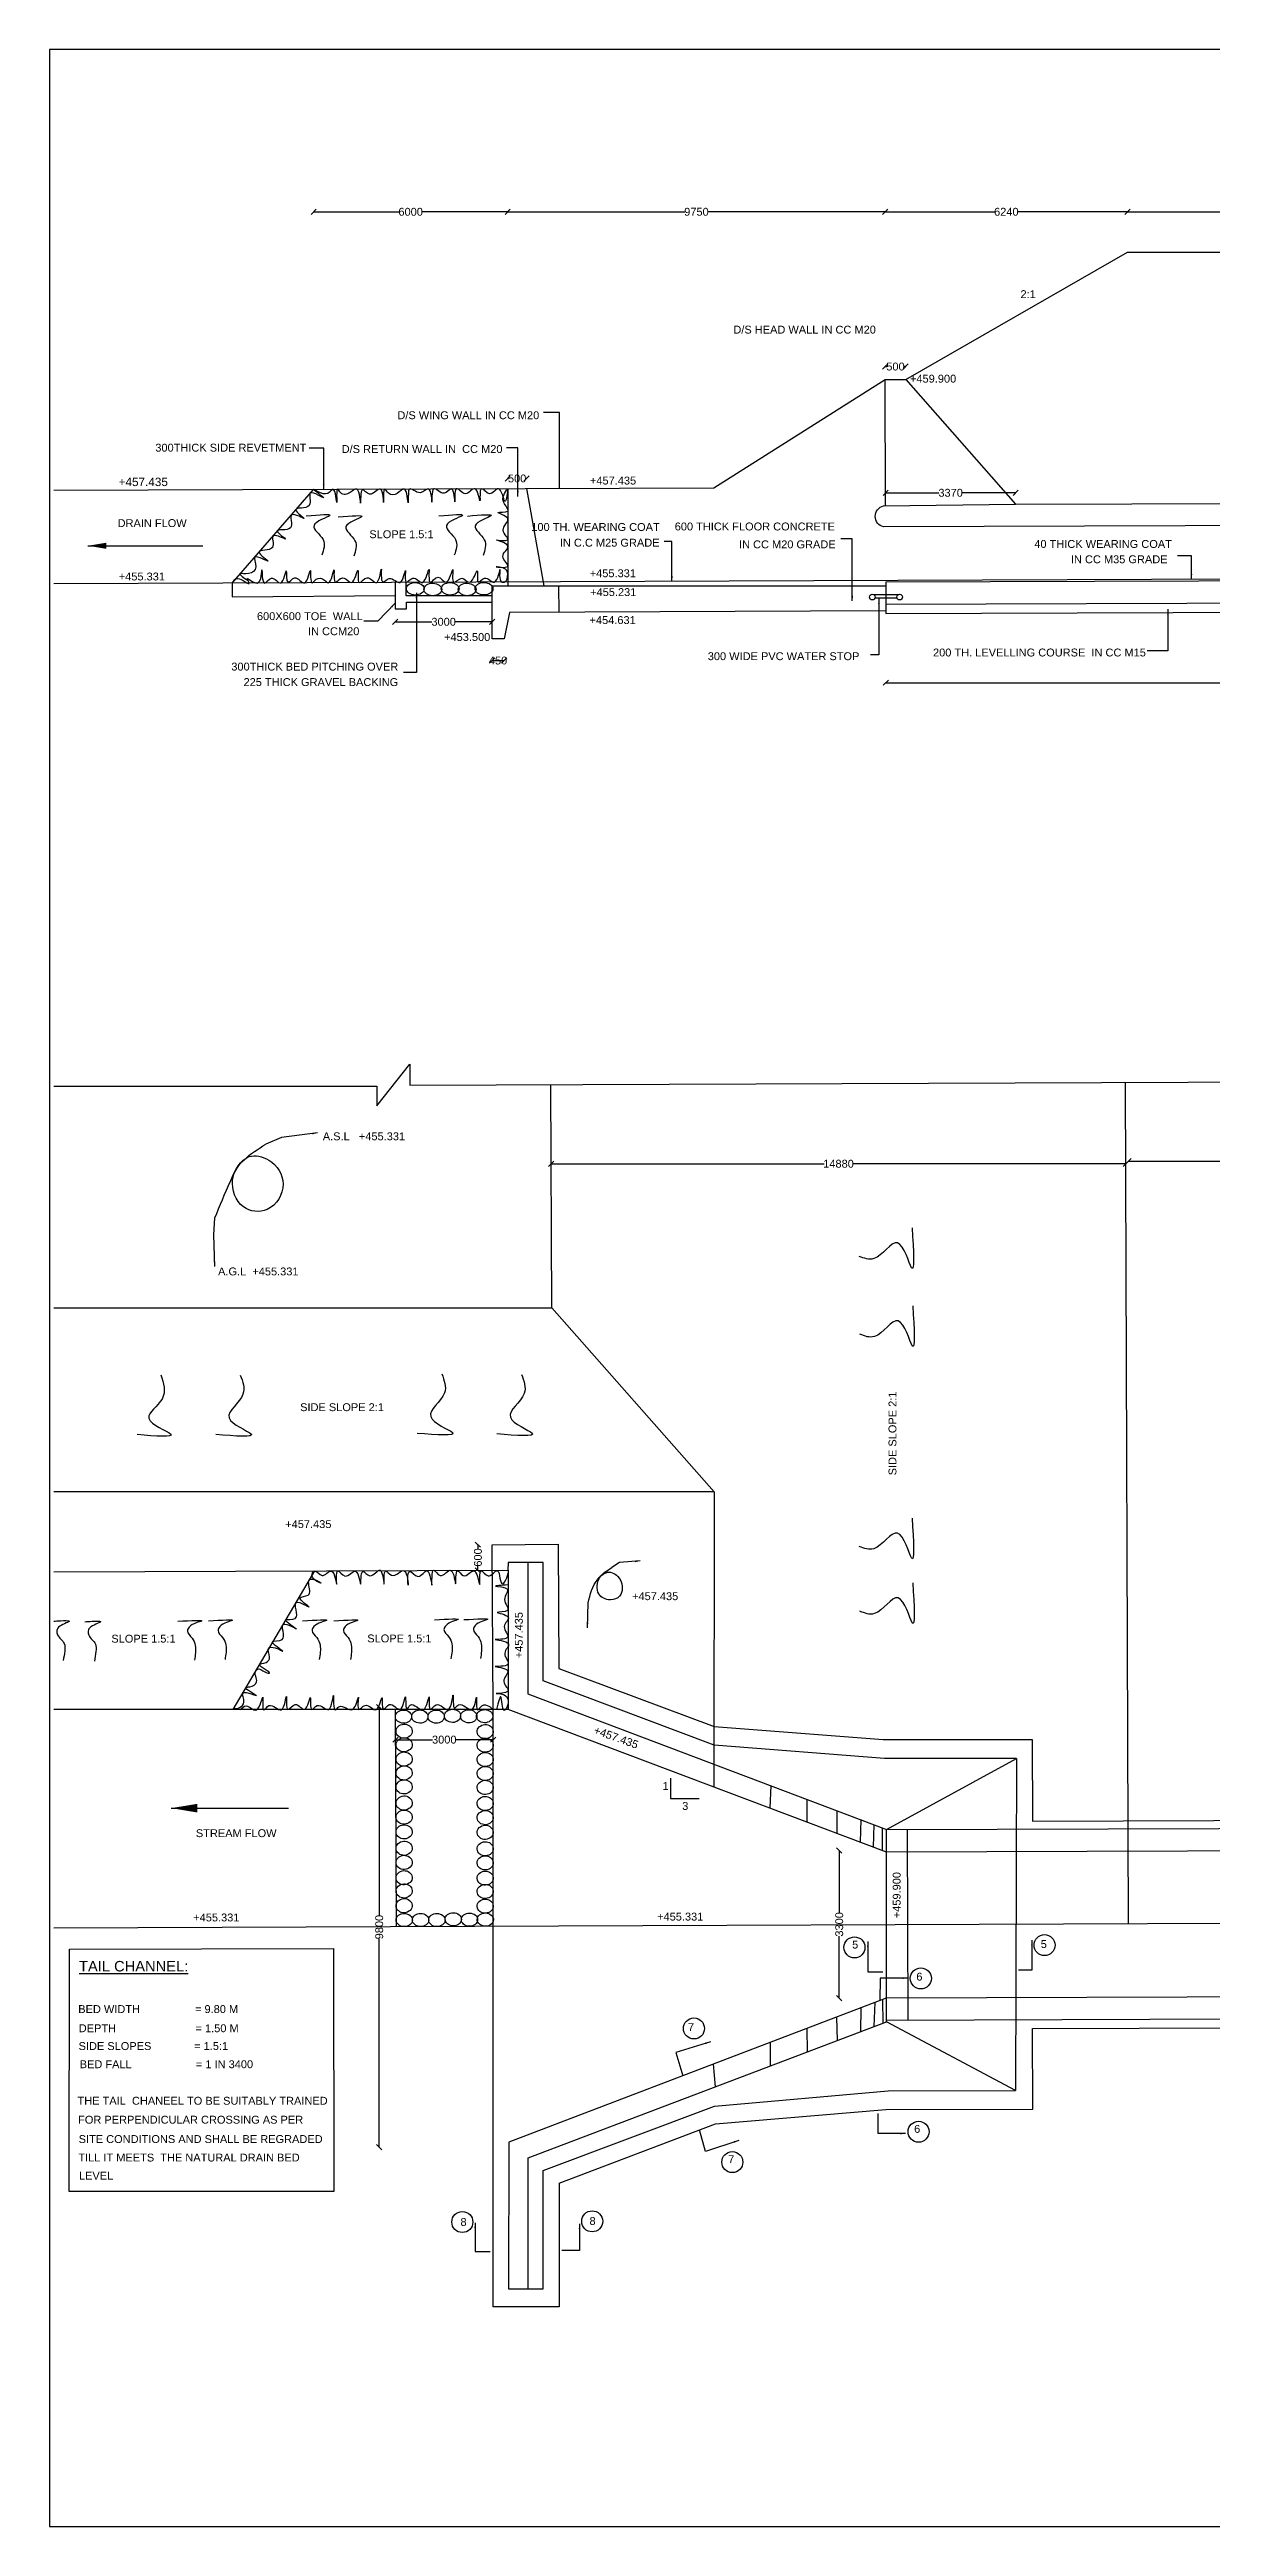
# Model space of a CAD drawing. Header units: millimetres. Extents: x 5124 to 5520663, y 2311 to 89140039.
# Drawn here: x 2744370 to 2766491, y 44533255 to 44580420 of the extents above; entities that cross this region are included whole.
import ezdxf

# ---------------------------------------------------------------- set-up
doc = ezdxf.new("R2010")
doc.units = ezdxf.units.MM
doc.header["$MEASUREMENT"] = 0
for name, color, linetype in [('DIMENSION', 7, 'Continuous'), ('DRAWING', 2, 'Continuous'), ('TEXT', 1, 'Continuous')]:
    doc.layers.add(name, color=color, linetype=linetype)
doc.styles.get("Standard").update_dxf_attribs({"font": 'arial.ttf', "height": 150})
doc.dimstyles.get("Standard").update_dxf_attribs({"dimtxt": 80, "dimasz": 100, "dimexe": 0.18, "dimexo": 0.0625, "dimgap": 0.09, "dimtad": 0, "dimdec": 0, "dimzin": 0, "dimdsep": 46, "dimtxsty": 'Standard', "dimblk": 'OBLIQUE', "dimcen": 0.09, "dimse1": 1, "dimse2": 1, "dimadec": 0, "dimazin": 0, "dimtfac": 1, "dimtdec": 0, "dimtofl": 0, "dimtmove": 0, "dimatfit": 3, "dimfxl": 0, "dimtolj": 1, "dimtzin": 0, "dimarcsym": 0})

# ---------------------------------------------------------------- blocks, each defined once
blk = doc.blocks.new('_Oblique')
at = {"color": 0, "linetype": 'ByBlock', "lineweight": -2}
blk.add_line((-0.5, -0.5), (0.5, 0.5), dxfattribs=at)
blk = doc.blocks.new('*D4')
at = {"layer": 'Defpoints', "color": 0, "transparency": 16777216}
for p in [(2753092, 44577330), (2749398, 44572045), (2753092, 44572058)]:
    blk.add_point(p, dxfattribs=at)
at = {"layer": 'DIMENSION', "color": 0, "lineweight": -2, "transparency": 16777216}
for p, q in [((2749398, 44577330), (2751021, 44577330)), ((2753092, 44577330), (2751469, 44577330))]:
    blk.add_line(p, q, dxfattribs=at)
at = {"layer": 'DIMENSION', "color": 0, "lineweight": -2, "transparency": 16777216, "xscale": 100, "yscale": 100, "zscale": 100, "rotation": 180}
blk.add_blockref('_Oblique', (2749398, 44577330), dxfattribs=at)
at = {"layer": 'DIMENSION', "color": 0, "lineweight": -2, "transparency": 16777216, "xscale": 100, "yscale": 100, "zscale": 100}
blk.add_blockref('_Oblique', (2753092, 44577330), dxfattribs=at)
at = {"layer": 'DIMENSION', "color": 0, "transparency": 16777216, "insert": (2751245, 44577330), "char_height": 150, "attachment_point": 5}
blk.add_mtext('\\A1;6000', dxfattribs=at)
blk = doc.blocks.new('*D5')
at = {"layer": 'Defpoints', "color": 0, "transparency": 16777216}
for p in [(2760279, 44577330), (2760279, 44574140), (2753092, 44572058)]:
    blk.add_point(p, dxfattribs=at)
at = {"layer": 'DIMENSION', "color": 0, "lineweight": -2, "transparency": 16777216}
for p, q in [((2753092, 44577330), (2756462, 44577330)), ((2760279, 44577330), (2756910, 44577330))]:
    blk.add_line(p, q, dxfattribs=at)
at = {"layer": 'DIMENSION', "color": 0, "lineweight": -2, "transparency": 16777216, "xscale": 100, "yscale": 100, "zscale": 100, "rotation": 180}
blk.add_blockref('_Oblique', (2753092, 44577330), dxfattribs=at)
at = {"layer": 'DIMENSION', "color": 0, "lineweight": -2, "transparency": 16777216, "xscale": 100, "yscale": 100, "zscale": 100}
blk.add_blockref('_Oblique', (2760279, 44577330), dxfattribs=at)
at = {"layer": 'DIMENSION', "color": 0, "transparency": 16777216, "insert": (2756686, 44577330), "char_height": 150, "attachment_point": 5}
blk.add_mtext('\\A1;9750', dxfattribs=at)
blk = doc.blocks.new('*D6')
at = {"layer": 'Defpoints', "color": 0, "transparency": 16777216}
for p in [(2764892, 44577330), (2764892, 44576561), (2760279, 44574140)]:
    blk.add_point(p, dxfattribs=at)
at = {"layer": 'DIMENSION', "color": 0, "lineweight": -2, "transparency": 16777216}
for p, q in [((2760279, 44577330), (2762362, 44577330)), ((2764892, 44577330), (2762810, 44577330))]:
    blk.add_line(p, q, dxfattribs=at)
at = {"layer": 'DIMENSION', "color": 0, "lineweight": -2, "transparency": 16777216, "xscale": 100, "yscale": 100, "zscale": 100, "rotation": 180}
blk.add_blockref('_Oblique', (2760279, 44577330), dxfattribs=at)
at = {"layer": 'DIMENSION', "color": 0, "lineweight": -2, "transparency": 16777216, "xscale": 100, "yscale": 100, "zscale": 100}
blk.add_blockref('_Oblique', (2764892, 44577330), dxfattribs=at)
at = {"layer": 'DIMENSION', "color": 0, "transparency": 16777216, "insert": (2762586, 44577330), "char_height": 150, "attachment_point": 5}
blk.add_mtext('\\A1;6240', dxfattribs=at)
blk = doc.blocks.new('*D7')
at = {"layer": 'Defpoints', "color": 0, "transparency": 16777216}
for p in [(2770818, 44577330), (2764892, 44576561), (2770818, 44576561)]:
    blk.add_point(p, dxfattribs=at)
at = {"layer": 'DIMENSION', "color": 0, "lineweight": -2, "transparency": 16777216}
for p, q in [((2764892, 44577330), (2767631, 44577330)), ((2770818, 44577330), (2768079, 44577330))]:
    blk.add_line(p, q, dxfattribs=at)
at = {"layer": 'DIMENSION', "color": 0, "lineweight": -2, "transparency": 16777216, "xscale": 100, "yscale": 100, "zscale": 100, "rotation": 180}
blk.add_blockref('_Oblique', (2764892, 44577330), dxfattribs=at)
at = {"layer": 'DIMENSION', "color": 0, "lineweight": -2, "transparency": 16777216, "xscale": 100, "yscale": 100, "zscale": 100}
blk.add_blockref('_Oblique', (2770818, 44577330), dxfattribs=at)
at = {"layer": 'DIMENSION', "color": 0, "transparency": 16777216, "insert": (2767855, 44577330), "char_height": 150, "attachment_point": 5}
blk.add_mtext('\\A1;8650', dxfattribs=at)
blk = doc.blocks.new('*D15')
at = {"layer": 'Defpoints', "color": 0, "transparency": 16777216}
for p in [(2753452, 44572252), (2753092, 44572058), (2753452, 44572059)]:
    blk.add_point(p, dxfattribs=at)
at = {"layer": 'DIMENSION', "color": 0, "lineweight": -2, "transparency": 16777216}
for p, q in [((2753092, 44572252), (2753107, 44572252)), ((2753452, 44572252), (2753438, 44572252))]:
    blk.add_line(p, q, dxfattribs=at)
at = {"layer": 'DIMENSION', "color": 0, "lineweight": -2, "transparency": 16777216, "xscale": 100, "yscale": 100, "zscale": 100, "rotation": 180}
blk.add_blockref('_Oblique', (2753092, 44572252), dxfattribs=at)
at = {"layer": 'DIMENSION', "color": 0, "lineweight": -2, "transparency": 16777216, "xscale": 100, "yscale": 100, "zscale": 100}
blk.add_blockref('_Oblique', (2753452, 44572252), dxfattribs=at)
at = {"layer": 'DIMENSION', "color": 0, "transparency": 16777216, "insert": (2753272, 44572252), "char_height": 150, "attachment_point": 5}
blk.add_mtext('\\A1;500', dxfattribs=at)
blk = doc.blocks.new('*D16')
at = {"layer": 'Defpoints', "color": 0, "transparency": 16777216}
for p in [(2760279, 44574140), (2760670, 44574383), (2760670, 44574140)]:
    blk.add_point(p, dxfattribs=at)
at = {"layer": 'DIMENSION', "color": 0, "lineweight": -2, "transparency": 16777216}
for p, q in [((2760279, 44574383), (2760309, 44574383)), ((2760670, 44574383), (2760640, 44574383))]:
    blk.add_line(p, q, dxfattribs=at)
at = {"layer": 'DIMENSION', "color": 0, "lineweight": -2, "transparency": 16777216, "xscale": 100, "yscale": 100, "zscale": 100, "rotation": 180}
blk.add_blockref('_Oblique', (2760279, 44574383), dxfattribs=at)
at = {"layer": 'DIMENSION', "color": 0, "lineweight": -2, "transparency": 16777216, "xscale": 100, "yscale": 100, "zscale": 100}
blk.add_blockref('_Oblique', (2760670, 44574383), dxfattribs=at)
at = {"layer": 'DIMENSION', "color": 0, "transparency": 16777216, "insert": (2760475, 44574383), "char_height": 150, "attachment_point": 5}
blk.add_mtext('\\A1;500', dxfattribs=at)
blk = doc.blocks.new('*D17')
at = {"layer": 'Defpoints', "color": 0, "transparency": 16777216}
for p in [(2752795, 44569897), (2750951, 44569770), (2752795, 44569523)]:
    blk.add_point(p, dxfattribs=at)
at = {"layer": 'DIMENSION', "color": 0, "lineweight": -2, "transparency": 16777216}
for p, q in [((2750951, 44569523), (2751649, 44569523)), ((2752795, 44569523), (2752097, 44569523))]:
    blk.add_line(p, q, dxfattribs=at)
at = {"layer": 'DIMENSION', "color": 0, "lineweight": -2, "transparency": 16777216, "xscale": 100, "yscale": 100, "zscale": 100, "rotation": 180}
blk.add_blockref('_Oblique', (2750951, 44569523), dxfattribs=at)
at = {"layer": 'DIMENSION', "color": 0, "lineweight": -2, "transparency": 16777216, "xscale": 100, "yscale": 100, "zscale": 100}
blk.add_blockref('_Oblique', (2752795, 44569523), dxfattribs=at)
at = {"layer": 'DIMENSION', "color": 0, "transparency": 16777216, "insert": (2751873, 44569523), "char_height": 150, "attachment_point": 5}
blk.add_mtext('\\A1;3000', dxfattribs=at)
blk = doc.blocks.new('*D18')
at = {"layer": 'Defpoints', "color": 0, "transparency": 16777216}
for p in [(2752795, 44569196), (2753023, 44569196), (2753023, 44568785)]:
    blk.add_point(p, dxfattribs=at)
at = {"layer": 'DIMENSION', "color": 0, "lineweight": -2, "transparency": 16777216}
blk.add_line((2752795, 44568785), (2753023, 44568785), dxfattribs=at)
at = {"layer": 'DIMENSION', "color": 0, "lineweight": -2, "transparency": 16777216, "xscale": 100, "yscale": 100, "zscale": 100, "rotation": 180}
blk.add_blockref('_Oblique', (2752795, 44568785), dxfattribs=at)
at = {"layer": 'DIMENSION', "color": 0, "lineweight": -2, "transparency": 16777216, "xscale": 100, "yscale": 100, "zscale": 100}
blk.add_blockref('_Oblique', (2753023, 44568785), dxfattribs=at)
at = {"layer": 'DIMENSION', "color": 0, "transparency": 16777216, "insert": (2752909, 44568785), "char_height": 150, "attachment_point": 5}
blk.add_mtext('\\A1;450', dxfattribs=at)
blk = doc.blocks.new('*D19')
at = {"layer": 'Defpoints', "color": 0, "transparency": 16777216}
for p in [(2762763, 44571979), (2762763, 44571764), (2760288, 44571731)]:
    blk.add_point(p, dxfattribs=at)
at = {"layer": 'DIMENSION', "color": 0, "lineweight": -2, "transparency": 16777216}
for p, q in [((2760288, 44571979), (2761301, 44571979)), ((2762763, 44571979), (2761749, 44571979))]:
    blk.add_line(p, q, dxfattribs=at)
at = {"layer": 'DIMENSION', "color": 0, "lineweight": -2, "transparency": 16777216, "xscale": 100, "yscale": 100, "zscale": 100, "rotation": 180}
blk.add_blockref('_Oblique', (2760288, 44571979), dxfattribs=at)
at = {"layer": 'DIMENSION', "color": 0, "lineweight": -2, "transparency": 16777216, "xscale": 100, "yscale": 100, "zscale": 100}
blk.add_blockref('_Oblique', (2762763, 44571979), dxfattribs=at)
at = {"layer": 'DIMENSION', "color": 0, "transparency": 16777216, "insert": (2761525, 44571979), "char_height": 150, "attachment_point": 5}
blk.add_mtext('\\A1;3370', dxfattribs=at)
blk = doc.blocks.new('*D27')
at = {"layer": 'Defpoints', "color": 0, "transparency": 16777216}
for p in [(2760291, 44569684), (2800391, 44569821), (2760291, 44568364)]:
    blk.add_point(p, dxfattribs=at)
at = {"layer": 'DIMENSION', "color": 0, "lineweight": -2, "transparency": 16777216}
for p, q in [((2760291, 44568364), (2782210, 44568364)), ((2800391, 44568364), (2782775, 44568364))]:
    blk.add_line(p, q, dxfattribs=at)
at = {"layer": 'DIMENSION', "color": 0, "lineweight": -2, "transparency": 16777216, "xscale": 100, "yscale": 100, "zscale": 100, "rotation": 180}
blk.add_blockref('_Oblique', (2760291, 44568364), dxfattribs=at)
at = {"layer": 'DIMENSION', "color": 0, "lineweight": -2, "transparency": 16777216, "xscale": 100, "yscale": 100, "zscale": 100}
blk.add_blockref('_Oblique', (2800391, 44568364), dxfattribs=at)
at = {"layer": 'DIMENSION', "color": 0, "transparency": 16777216, "insert": (2782493, 44568364), "char_height": 150, "attachment_point": 5}
blk.add_mtext('\\A1;54930', dxfattribs=at)
blk = doc.blocks.new('*D28')
at = {"layer": 'Defpoints', "color": 0, "transparency": 16777216}
for p in [(2753922, 44559187), (2764861, 44559227), (2764861, 44559203)]:
    blk.add_point(p, dxfattribs=at)
at = {"layer": 'DIMENSION', "color": 0, "lineweight": -2, "transparency": 16777216}
for p, q in [((2753922, 44559203), (2759116, 44559203)), ((2764861, 44559203), (2759666, 44559203))]:
    blk.add_line(p, q, dxfattribs=at)
at = {"layer": 'DIMENSION', "color": 0, "lineweight": -2, "transparency": 16777216, "xscale": 100, "yscale": 100, "zscale": 100, "rotation": 180}
blk.add_blockref('_Oblique', (2753922, 44559203), dxfattribs=at)
at = {"layer": 'DIMENSION', "color": 0, "lineweight": -2, "transparency": 16777216, "xscale": 100, "yscale": 100, "zscale": 100}
blk.add_blockref('_Oblique', (2764861, 44559203), dxfattribs=at)
at = {"layer": 'DIMENSION', "color": 0, "transparency": 16777216, "insert": (2759391, 44559203), "char_height": 150, "attachment_point": 5}
blk.add_mtext('\\A1;14880', dxfattribs=at)
blk = doc.blocks.new('*D29')
at = {"layer": 'Defpoints', "color": 0, "transparency": 16777216}
for p in [(2764911, 44559253), (2770817, 44559276), (2770817, 44559253)]:
    blk.add_point(p, dxfattribs=at)
at = {"layer": 'DIMENSION', "color": 0, "lineweight": -2, "transparency": 16777216}
for p, q in [((2764911, 44559253), (2767640, 44559253)), ((2770817, 44559253), (2768088, 44559253))]:
    blk.add_line(p, q, dxfattribs=at)
at = {"layer": 'DIMENSION', "color": 0, "lineweight": -2, "transparency": 16777216, "xscale": 100, "yscale": 100, "zscale": 100, "rotation": 180}
blk.add_blockref('_Oblique', (2764911, 44559253), dxfattribs=at)
at = {"layer": 'DIMENSION', "color": 0, "lineweight": -2, "transparency": 16777216, "xscale": 100, "yscale": 100, "zscale": 100}
blk.add_blockref('_Oblique', (2770817, 44559253), dxfattribs=at)
at = {"layer": 'DIMENSION', "color": 0, "transparency": 16777216, "insert": (2767864, 44559253), "char_height": 150, "attachment_point": 5}
blk.add_mtext('\\A1;8000', dxfattribs=at)
blk = doc.blocks.new('*D35')
at = {"layer": 'Defpoints', "color": 0, "transparency": 16777216}
for p in [(2752797, 44551950), (2752526, 44551462), (2752798, 44551462)]:
    blk.add_point(p, dxfattribs=at)
at = {"layer": 'DIMENSION', "color": 0, "lineweight": -2, "transparency": 16777216}
for p, q in [((2752526, 44551950), (2752526, 44551872)), ((2752526, 44551462), (2752526, 44551540))]:
    blk.add_line(p, q, dxfattribs=at)
at = {"layer": 'DIMENSION', "color": 0, "lineweight": -2, "transparency": 16777216, "xscale": 100, "yscale": 100, "zscale": 100}
for p, rotation in [((2752526, 44551950), 90), ((2752526, 44551462), 270)]:
    blk.add_blockref('_Oblique', p, dxfattribs=dict(at, rotation=rotation))
at = {"layer": 'DIMENSION', "color": 0, "transparency": 16777216, "insert": (2752526, 44551706), "char_height": 150, "attachment_point": 5, "rotation": 90}
blk.add_mtext('\\A1;600', dxfattribs=at)
blk = doc.blocks.new('*D36')
at = {"layer": 'Defpoints', "color": 0, "transparency": 16777216}
for p in [(2750954, 44548237), (2752815, 44548237), (2752815, 44548237)]:
    blk.add_point(p, dxfattribs=at)
at = {"layer": 'DIMENSION', "color": 0, "lineweight": -2, "transparency": 16777216}
for p, q in [((2750954, 44548237), (2751661, 44548237)), ((2752815, 44548237), (2752108, 44548237))]:
    blk.add_line(p, q, dxfattribs=at)
at = {"layer": 'DIMENSION', "color": 0, "lineweight": -2, "transparency": 16777216, "xscale": 100, "yscale": 100, "zscale": 100, "rotation": 180}
blk.add_blockref('_Oblique', (2750954, 44548237), dxfattribs=at)
at = {"layer": 'DIMENSION', "color": 0, "lineweight": -2, "transparency": 16777216, "xscale": 100, "yscale": 100, "zscale": 100}
blk.add_blockref('_Oblique', (2752815, 44548237), dxfattribs=at)
at = {"layer": 'DIMENSION', "color": 0, "transparency": 16777216, "insert": (2751885, 44548237), "char_height": 150, "attachment_point": 5}
blk.add_mtext('\\A1;3000', dxfattribs=at)
blk = doc.blocks.new('*D37')
at = {"layer": 'Defpoints', "color": 0, "transparency": 16777216}
for p in [(2760220, 44546127), (2759405, 44543314), (2760298, 44543314)]:
    blk.add_point(p, dxfattribs=at)
at = {"layer": 'DIMENSION', "color": 0, "lineweight": -2, "transparency": 16777216}
for p, q in [((2759405, 44546127), (2759405, 44544944)), ((2759405, 44543314), (2759405, 44544497))]:
    blk.add_line(p, q, dxfattribs=at)
at = {"layer": 'DIMENSION', "color": 0, "lineweight": -2, "transparency": 16777216, "xscale": 100, "yscale": 100, "zscale": 100}
for p, rotation in [((2759405, 44546127), 90), ((2759405, 44543314), 270)]:
    blk.add_blockref('_Oblique', p, dxfattribs=dict(at, rotation=rotation))
at = {"layer": 'DIMENSION', "color": 0, "transparency": 16777216, "insert": (2759405, 44544720), "char_height": 150, "attachment_point": 5, "rotation": 90}
blk.add_mtext('\\A1;3300', dxfattribs=at)
blk = doc.blocks.new('*D53')
at = {"layer": 'Defpoints', "color": 0, "transparency": 16777216}
for p in [(2750631, 44548860), (2750647, 44540476), (2750708, 44540476)]:
    blk.add_point(p, dxfattribs=at)
at = {"layer": 'DIMENSION', "color": 0, "lineweight": -2, "transparency": 16777216}
for p, q in [((2750647, 44548860), (2750647, 44544892)), ((2750647, 44540476), (2750647, 44544445))]:
    blk.add_line(p, q, dxfattribs=at)
at = {"layer": 'DIMENSION', "color": 0, "lineweight": -2, "transparency": 16777216, "xscale": 100, "yscale": 100, "zscale": 100}
for p, rotation in [((2750647, 44548860), 90), ((2750647, 44540476), 270)]:
    blk.add_blockref('_Oblique', p, dxfattribs=dict(at, rotation=rotation))
at = {"layer": 'DIMENSION', "color": 0, "transparency": 16777216, "insert": (2750647, 44544668), "char_height": 150, "attachment_point": 5, "rotation": 90}
blk.add_mtext('\\A1;9800', dxfattribs=at)

msp = doc.modelspace()

# ---------------------------------------------------------------- linework, layer by layer
at = {"layer": 'DIMENSION', "color": 0}
msp.add_lwpolyline([(2828029.8, 44580420.2), (2744369.9, 44580420.2), (2744369.9, 44533255.4), (2828029.8, 44533255.4)], close=True, dxfattribs=at)
for points in [[(2760519.8, 44570035.3), (2760068.2, 44570035.3)], [(2760509.2, 44569972.1), (2760082.6, 44569972.1)], [(2750619.8, 44569537), (2750356.6, 44569537)], [(2756190.1, 44547506.4), (2756190.1, 44547119), (2756738.8, 44547119)]]:
    msp.add_lwpolyline(points, dxfattribs=at)
for centre, radius in [((2760034.5, 44569994.2), 53.8), ((2760554.4, 44569994.2), 53.8), ((2759694.4, 44544282), 200.2), ((2763313.3, 44544324.9), 200.2), ((2760957.8, 44543691), 200.2), ((2756638.8, 44542738), 200.2), ((2760914.7, 44540771.7), 200.2), ((2757369.3, 44540193.3), 200.2), ((2752229, 44539052.2), 200.2), ((2754701.4, 44539065.7), 200.2)]:
    msp.add_circle(centre, radius, dxfattribs=at)
for centre, major_axis, ratio in [((2751332.5, 44570151.6), (-169.3, 2.7), 0.7020698), ((2751667.2, 44570139.5), (-169.3, 2.7), 0.7020698), ((2751997.3, 44570151.6), (-169.3, 2.7), 0.7020698), ((2752320.4, 44570139.7), (-169.3, 2.7), 0.7020698), ((2752641.4, 44570153.3), (-169.3, 2.7), 0.7020698), ((2751108.6, 44548676.4), (-155.2, 3.1), 0.8096365), ((2751419.5, 44548677.3), (-155.2, 3.1), 0.8096365), ((2751730.4, 44548676.4), (-155.2, 3.1), 0.8096365), ((2752041.7, 44548690.8), (-155.2, 3.1), 0.8096365), ((2752351.6, 44548682.7), (-155.2, 3.1), 0.8096365), ((2752652.8, 44548684.5), (-155.2, 3.1), 0.8096365), ((2751120, 44548399.1), (-153.6, -8.7), 0.8761389), ((2751120, 44548141.5), (-153.6, -8.7), 0.8761389), ((2752663.7, 44548390.2), (-153.6, -8.7), 0.8761389), ((2752663.7, 44548132.6), (-153.6, -8.7), 0.8761389), ((2751120, 44547868.7), (-153.6, -8.7), 0.8761389), ((2751120, 44547603), (-153.6, -8.7), 0.8761389), ((2752663.7, 44547859.8), (-153.6, -8.7), 0.8761389), ((2752663.7, 44547594.1), (-153.6, -8.7), 0.8761389), ((2751120, 44547337.3), (-153.6, -8.7), 0.8761389), ((2752663.7, 44547328.4), (-153.6, -8.7), 0.8761389), ((2751120, 44547031.1), (-153.6, -8.7), 0.8761389), ((2751120, 44546761.9), (-153.6, -8.7), 0.8761389), ((2752663.7, 44547022.2), (-153.6, -8.7), 0.8761389), ((2752663.7, 44546753), (-153.6, -8.7), 0.8761389), ((2751120, 44546481.7), (-153.6, -8.7), 0.8761389), ((2751120, 44546168.6), (-153.6, -8.7), 0.8761389), ((2752663.7, 44546472.8), (-153.6, -8.7), 0.8761389), ((2752663.7, 44546159.7), (-153.6, -8.7), 0.8761389), ((2751120, 44545900.3), (-153.6, -8.7), 0.8761389), ((2752663.7, 44545891.4), (-153.6, -8.7), 0.8761389), ((2751120, 44545609.2), (-153.6, -8.7), 0.8761389), ((2751120, 44545356.5), (-153.6, -8.7), 0.8761389), ((2752663.7, 44545600.3), (-153.6, -8.7), 0.8761389), ((2752663.7, 44545347.6), (-153.6, -8.7), 0.8761389), ((2751120, 44545076.3), (-153.6, -8.7), 0.8761389), ((2751122.4, 44544803), (-155.2, 3.1), 0.8096365), ((2751433.3, 44544803.9), (-155.2, 3.1), 0.8096365), ((2751744.2, 44544803), (-155.2, 3.1), 0.8096365), ((2752055.5, 44544817.3), (-155.2, 3.1), 0.8096365), ((2752365.4, 44544809.3), (-155.2, 3.1), 0.8096365), ((2752663.7, 44545067.4), (-153.6, -8.7), 0.8761389), ((2752666.6, 44544811.1), (-155.2, 3.1), 0.8096365)]:
    msp.add_ellipse(centre, major_axis=major_axis, ratio=ratio, dxfattribs=at)
for points in [[(2747849.9, 44570259.7), (2747949.6, 44570350.6), (2748170.2, 44570260.9), (2748135.3, 44570343.9), (2748319.8, 44570261.5), (2748413.8, 44570513.6), (2748462.8, 44570262.1), (2748593.7, 44570355.4), (2748771.4, 44570263.3), (2748877.4, 44570494.1), (2748910.5, 44570272.3), (2749030.5, 44570360.8), (2749223.7, 44570265.1), (2749335.1, 44570498.1), (2749369.3, 44570265.7), (2749446.1, 44570332.6), (2749604.4, 44570317.2), (2749677.5, 44570267), (2749784.8, 44570512.2), (2749816.3, 44570275.7), (2749886.3, 44570330.6), (2749978.8, 44570355.3), (2750118.4, 44570268.7), (2750242.4, 44570509.5), (2750266.2, 44570269.3), (2750415.8, 44570363.4), (2750593.5, 44570270.6), (2750686.8, 44570527.6), (2750717, 44570283), (2750837.3, 44570349.3), (2751044.5, 44570272.4), (2751147.2, 44570499.4), (2751161.1, 44570272.9), (2751284.4, 44570355.3), (2751468.8, 44570274.1), (2751594.2, 44570522.2), (2751618.4, 44570274.7), (2751762.6, 44570372.8), (2751916.2, 44570275.9), (2752046.7, 44570516.2), (2752066.8, 44570276.5), (2752216.4, 44570352), (2752371.3, 44570277.7), (2752514.2, 44570496.1), (2752535.7, 44570278.4), (2752648.8, 44570356.1), (2752838.6, 44570279.6), (2752947.3, 44570517.6), (2752983.5, 44570280.2), (2753026.4, 44570280.3), (2753092.2, 44570435.8), (2753049.2, 44570523.6), (2752872.2, 44570568.5), (2753092.2, 44570579.5), (2752999.8, 44570766), (2753092.2, 44570971.8), (2752881.8, 44571082.2), (2753092.2, 44571082.2), (2753007.3, 44571265.3), (2753092.2, 44571489.3), (2752908.6, 44571605.1), (2753092.2, 44571629.3), (2753017, 44571797.6), (2753092.2, 44572058)], [(2753092.2, 44572058), (2753036.9, 44571819.6), (2752916.9, 44572057.4), (2752744.4, 44571962.1), (2752590.3, 44572056.2), (2752564.8, 44571827), (2752470.3, 44572055.8), (2752286.9, 44571962.1), (2752114.5, 44572054.6), (2752088.1, 44571808.2), (2752022.9, 44572054.2), (2751882, 44571969.7), (2751684.5, 44572053.1), (2751650.1, 44571803.4), (2751587.7, 44572052.7), (2751427, 44571981.9), (2751220.1, 44572051.4), (2751200.9, 44571959.2), (2751197.1, 44571791.1), (2751121.5, 44572051.1), (2750990.1, 44571966.7), (2750825.7, 44571970.5), (2750753.8, 44572049.8), (2750730, 44571793.7), (2750671.2, 44572049.5), (2750460.4, 44571952.7), (2750330, 44572036.8), (2750293.1, 44571784.6), (2750217.5, 44572048), (2750094.1, 44571987.6), (2749915.5, 44571976.2), (2749857.9, 44572046.7), (2749839.9, 44571794), (2749767.1, 44572046.4), (2749666, 44571967.7), (2749397.9, 44572045.1), (2749586.2, 44571886.4), (2749340.2, 44571978.5), (2749314, 44571739), (2749058.4, 44571653.5), (2749217.5, 44571490.3), (2748982.2, 44571565.6), (2748954.3, 44571309.8), (2748708.9, 44571250.4), (2748864, 44571097.1), (2748633.9, 44571163.9), (2748612.7, 44570940), (2748360.6, 44570848.7), (2748533.1, 44570676.5), (2748279.9, 44570755.6), (2748294.2, 44570570.4), (2748159.9, 44570442.2), (2748002.5, 44570435.6), (2748149.7, 44570308.9)], [(2749257.6, 44571540.3), (2749701.9, 44571544), (2749405.1, 44571356.1), (2749576.4, 44571088.8), (2749552.8, 44570791.8)], [(2749866.4, 44571519.1), (2750310.6, 44571522.7), (2750013.8, 44571334.9), (2750185.1, 44571067.6), (2750161.6, 44570770.6)], [(2751781, 44571540.6), (2752225.2, 44571544.3), (2751928.4, 44571356.4), (2752099.7, 44571089.1), (2752076.2, 44570792.2)], [(2752328.3, 44571536.8), (2752772.6, 44571540.5), (2752475.8, 44571352.7), (2752647.1, 44571085.4), (2752623.5, 44570788.4)], [(2747517.5, 44558173.6), (2747818.9, 44558886.8), (2748172.1, 44559339.9), (2748543.9, 44559273.1), (2748815.3, 44558819.9), (2748514.1, 44558333.3), (2748060.5, 44558381.6), (2747856, 44558894.2), (2748489.2, 44559578.2)], [(2760790.5, 44557982.3), (2760781.7, 44557223.5), (2760514.8, 44557695.2), (2760060.2, 44557396.4), (2759784.4, 44557440.3)], [(2760803.1, 44556498), (2760794.3, 44555739.2), (2760527.4, 44556210.9), (2760072.7, 44555912), (2759797, 44555956)], [(2746488.9, 44555185), (2746511.7, 44554723.5), (2746260.7, 44554358.8), (2746677.1, 44554056.8), (2746038.2, 44554045.4)], [(2748000.6, 44555179.3), (2748051.9, 44554814.6), (2747789.5, 44554364.5), (2748206, 44554062.5), (2747532.8, 44554045.4)], [(2751837.1, 44555203.3), (2751888.5, 44554838.6), (2751626, 44554388.5), (2752042.5, 44554086.5), (2751369.3, 44554069.4)], [(2753354.6, 44555191.9), (2753405.9, 44554827.2), (2753143.5, 44554377.1), (2753559.9, 44554075.1), (2752886.8, 44554058)], [(2760790.6, 44552456.9), (2760781.8, 44551698.1), (2760514.9, 44552169.8), (2760060.3, 44551870.9), (2759784.6, 44551914.9)], [(2747868.5, 44548825.4), (2747986.5, 44548848.6), (2748069.7, 44548952.1), (2748053.3, 44549129), (2748148.1, 44549127.1), (2748312.6, 44549074.9), (2748111.3, 44549230.2), (2748180.1, 44549245.7), (2748312.6, 44549336.6), (2748296.2, 44549549.2), (2748332, 44549579.2), (2748504.2, 44549510.6), (2748555.8, 44549503.2), (2748364.2, 44549664.7), (2748491.9, 44549708.2), (2748559.8, 44549806.3), (2748548.1, 44549984.2), (2748591.7, 44549995.8), (2748811.3, 44549923.3), (2748612, 44550101.2), (2748798.9, 44550142.1), (2748824, 44550434.5), (2749070.8, 44550343.6), (2748868.5, 44550512.8), (2749048.5, 44550545.7), (2749070.9, 44550851.8), (2749310.9, 44550766.7), (2749139.6, 44550936.8), (2749292.6, 44550989.6), (2749304.2, 44551209), (2749313, 44551281.5), (2749543.2, 44551215.8), (2749365.2, 44551362.7), (2749414.6, 44551447.3), (2749557.8, 44551362.2), (2749736.8, 44551448.3), (2749836.5, 44551200.8), (2749857.8, 44551452.1), (2749998.5, 44551353.4), (2750194, 44551444.2), (2750296.6, 44551195.8), (2750334.3, 44551438.4), (2750469.8, 44551360.1), (2750661.4, 44551462.6), (2750738.8, 44551199.7), (2750771.7, 44551452.9), (2750882, 44551366.9), (2751122.6, 44551454.9), (2751198.1, 44551180.4), (2751222.3, 44551442.4), (2751385.8, 44551345.7), (2751557.1, 44551452.1), (2751650, 44551179.4), (2751684.8, 44551467.5), (2751808.2, 44551362), (2752009.4, 44551461.6), (2752100.4, 44551206.4), (2752139.1, 44551452.9), (2752246.5, 44551361.1), (2752449.7, 44551451), (2752516.5, 44551342.7), (2752560.4, 44551190.7), (2752589.5, 44551454.6), (2752719.1, 44551357.9), (2752898.1, 44551453.6), (2753000.7, 44551207.1), (2753033.6, 44551238), (2753101.3, 44551407.2)], [(2754625.1, 44550841.6), (2754813.8, 44551299), (2755022.7, 44551426.9), (2755231.6, 44551285.5), (2755222.6, 44550971.4), (2755047.4, 44550899.6), (2754827.3, 44551014), (2754843.1, 44551323.7), (2755076.9, 44551512.6)], [(2753099.8, 44551183.2), (2752865.4, 44551159.3), (2753086.1, 44551103.1), (2753031.8, 44550906.9), (2753088.6, 44550698.2), (2752893.6, 44550660.7), (2753101.5, 44550567.6), (2753028.3, 44550393), (2753091.6, 44550183.8), (2752853.8, 44550145.1), (2753108.2, 44550060.3), (2753035.9, 44549885.5), (2753097.6, 44549671.1), (2752854.4, 44549630.8), (2753088.1, 44549552.6), (2753015.9, 44549344.7), (2753099.4, 44549158.9), (2752875.5, 44549117.2), (2753078.5, 44549049), (2753023.5, 44548793.1), (2752964.7, 44549054.7), (2752881.2, 44548813.9)], [(2760802.6, 44551223.1), (2760793.8, 44550464.2), (2760526.9, 44550935.9), (2760072.3, 44550637.1), (2759796.6, 44550681)], [(2751696.1, 44550519.3), (2752148.6, 44550522.8), (2751912.9, 44550408), (2751879.7, 44550332.3), (2751967.3, 44550199.1), (2752029, 44550059.5), (2752012.4, 44549779)], [(2752256.1, 44550522.3), (2752708.6, 44550525.8), (2752472.8, 44550411), (2752439.7, 44550335.3), (2752527.3, 44550202.1), (2752588.9, 44550062.5), (2752572.3, 44549782)], [(2744449.2, 44550492.8), (2744584.9, 44550501.8), (2744748.3, 44550495.1), (2744563.8, 44550395.9), (2744509.1, 44550315), (2744521.9, 44550234.9), (2744650.2, 44550068.3), (2744658.6, 44549925.7), (2744631, 44549744.8)], [(2745043.7, 44550483), (2745179.4, 44550492), (2745342.8, 44550485.2), (2745158.3, 44550386.1), (2745103.6, 44550305.2), (2745116.4, 44550225.1), (2745244.7, 44550058.5), (2745253.1, 44549915.9), (2745225.5, 44549734.9)], [(2746811.8, 44550491.9), (2747264.3, 44550495.4), (2747028.6, 44550380.6), (2746995.4, 44550304.9), (2747083.1, 44550171.7), (2747144.7, 44550032.1), (2747128.1, 44549751.6)], [(2747394.1, 44550500.9), (2747846.6, 44550504.5), (2747610.9, 44550389.7), (2747577.7, 44550314), (2747665.3, 44550180.8), (2747727, 44550041.2), (2747710.4, 44549760.7)], [(2749186.3, 44550501.8), (2749638.8, 44550505.3), (2749403.1, 44550390.5), (2749369.9, 44550314.8), (2749457.6, 44550181.6), (2749519.2, 44550042), (2749502.6, 44549761.5)], [(2749781.9, 44550501.8), (2750234.4, 44550505.3), (2749998.7, 44550390.5), (2749965.5, 44550314.8), (2750053.2, 44550181.6), (2750114.8, 44550042), (2750098.2, 44549761.5)], [(2748001.5, 44548811.3), (2748112.5, 44548879.4), (2748307.4, 44548804.4), (2748431.5, 44549048), (2748450.7, 44548805.2), (2748547.7, 44548885.6), (2748782.4, 44548806.9), (2748878.5, 44549057.4), (2748909.1, 44548811.2), (2749045.4, 44548906.4), (2749229, 44548817.3), (2749333.8, 44549038.2), (2749362.7, 44548811.2), (2749468, 44548887.3), (2749682.1, 44548812.2), (2749773, 44549077.6), (2749814.1, 44548804.3), (2749878.7, 44548864.6), (2750140.1, 44548813.9), (2750251.1, 44549047.1), (2750261.1, 44548814.8), (2750377.3, 44548890.8), (2750591.4, 44548810.4), (2750701.5, 44549035.7), (2750728.6, 44548811.3), (2750838.2, 44548905.6), (2751050.6, 44548815.7), (2751145.9, 44549051.4), (2751176.5, 44548814.8), (2751235, 44548894.2), (2751487.6, 44548813), (2751598.2, 44549053.1), (2751620.9, 44548810.4), (2751733.6, 44548902.1), (2751961.7, 44548812.2), (2752052.7, 44549086.3), (2752087.6, 44548839.2), (2752153.5, 44548900.3), (2752415.7, 44548813.9), (2752497.8, 44549048.8), (2752524.9, 44548806.9), (2752602.7, 44548884.6), (2752736.4, 44548875), (2752815.9, 44548812.2)]]:
    msp.add_spline(points, degree=3, dxfattribs=at)
at = {"layer": 'DRAWING', "color": 0}
for points in [[(2744451.4, 44572027.9), (2757019.6, 44572071.6), (2760279.3, 44574140.3), (2760670, 44574140.3), (2764892.4, 44576560.8), (2770818.1, 44576560.8), (2775949.2, 44572711.1), (2786920.9, 44572753.3), (2792080.1, 44576656.5), (2795785.6, 44576656.5), (2800012.8, 44574299.2), (2800396.5, 44574299.2), (2802142.3, 44573098.4), (2813706.2, 44573165.7), (2813706.2, 44574002), (2813706.2, 44572657), (2813540.2, 44572657), (2813880.4, 44572305.9), (2813714.6, 44572305.9), (2813714.6, 44570794)], [(2760287.8, 44571731.3), (2760279.3, 44574140.3)], [(2760670, 44574140.3), (2762762.7, 44571764)], [(2813714.6, 44571885.3), (2804747.8, 44571815.9), (2803929.6, 44570483.7), (2744451.4, 44570246.1)], [(2747849.9, 44570259.7), (2749397.9, 44572045.1)], [(2753092.2, 44572058), (2753092.2, 44570207)], [(2753451.9, 44572059.2), (2753779.6, 44570207)], [(2760249, 44571730.8), (2762762.7, 44571764), (2800414.3, 44571872)], [(2804784.4, 44571740.7), (2803971.9, 44570420.1), (2760291.2, 44570276), (2760291.2, 44569683.7), (2800391.2, 44569820.6), (2800389.3, 44570408.3)], [(2747849.9, 44570259.7), (2747849.9, 44569996), (2750950.6, 44570021.2)], [(2750950.6, 44570272), (2750950.6, 44569770.4), (2751164.4, 44569770.4), (2751164.4, 44569897.4), (2752795, 44569897.4)], [(2752795, 44570017.7), (2751162.1, 44570017.7), (2751161.1, 44570272.9)], [(2760291.2, 44569731.3), (2753125.7, 44569699.1), (2753023, 44569196.2), (2752795, 44569196.2), (2752795, 44570207), (2760291.2, 44570207)], [(2754061.4, 44570207), (2754063.6, 44569703.3)], [(2800390.7, 44569983.4), (2760291.2, 44569853.2)], [(2744451.4, 44560678.7), (2750601.2, 44560678.7), (2750601.2, 44560308.3), (2751227, 44561098.7), (2751227, 44560702.4), (2767688.3, 44560762.3), (2767689.7, 44560377.9), (2768326.1, 44561183.1), (2768324.6, 44560775.6), (2773298.4, 44560758), (2773297.1, 44560386.6), (2773905.1, 44561161.4), (2773915.7, 44560766.1), (2798750.6, 44560890.5)], [(2744451.4, 44556459.5), (2753932.2, 44556459.5), (2753916.7, 44560712.2)], [(2764913.3, 44544729.3), (2764855, 44560752)], [(2753932.2, 44556459.5), (2757022.6, 44552955), (2744451.4, 44552955)], [(2757022.6, 44552955), (2757014.4, 44547335.9)], [(2752815.2, 44544682.2), (2752815.2, 44548811.2), (2752796.5, 44551950.2), (2754054.9, 44551957.7), (2754068.9, 44549593.4), (2757026.4, 44548491.1), (2760239.1, 44548243.2), (2763077.1, 44548238.2), (2763084.1, 44546685.4), (2797606.4, 44546814.9), (2797600.2, 44548482.5), (2800415.4, 44548491.5), (2802155.1, 44548954.1), (2803876.1, 44549944.1), (2803872.3, 44551472), (2805478.9, 44551476.1), (2805490.2, 44549018.8), (2813722.2, 44549074.3)], [(2800401.3, 44543450.4), (2760298.2, 44543313.8), (2753115.1, 44540571.9), (2753110.7, 44537781.5), (2753766.2, 44537780.4), (2753769.8, 44540031), (2757032, 44541261), (2760336.1, 44541547.7), (2762760.7, 44541556.1), (2760305.4, 44542866.9), (2760306.9, 44546528.1), (2762781.4, 44547877.7), (2762553.1, 44547877.7), (2760265.7, 44547877.7), (2757021.3, 44548133.2), (2753764.9, 44549359), (2753766.9, 44551612.6), (2753098.4, 44551613.2), (2753098.2, 44551463.4)], [(2753473.8, 44551612.8), (2753478.4, 44549108.3), (2760306.9, 44546528.1)], [(2744451.4, 44551432.2), (2753100.6, 44551463.5), (2753102.5, 44548811.2), (2744451.4, 44548811.2)], [(2749411.5, 44551450.1), (2747858.9, 44548811.2)], [(2750951.7, 44548811.2), (2750967.8, 44544675)], [(2760306.8, 44546094.4), (2753102.5, 44548811.2)], [(2760306.9, 44546528.1), (2800396.1, 44546647.8), (2800395.9, 44546704.4), (2797907.3, 44548103.1)], [(2762781.4, 44547877.7), (2762760.7, 44541556.1)], [(2758100.7, 44547361.8), (2758082.8, 44546933)], [(2758789.1, 44547101.6), (2758785.5, 44546668)], [(2759361.4, 44546885.4), (2759356.4, 44546452.7)], [(2759812.7, 44546714.9), (2759800.3, 44546285.4)], [(2760061.7, 44546620.8), (2760052.3, 44546190.3)], [(2760220.9, 44546560.7), (2760220.5, 44546126.9)], [(2760699.1, 44546529.3), (2760713, 44542895.3)], [(2800404.5, 44546225.5), (2760306.8, 44546094.4)], [(2802110.5, 44544874.1), (2744451.4, 44544649.7)], [(2754072.8, 44539795.2), (2754074, 44537435.9), (2752817.1, 44537435.3), (2752815.2, 44544682.2)], [(2754072.8, 44539795.2), (2757050.7, 44540922.5), (2760291.7, 44541195.7), (2763088.6, 44541202.7), (2763084.7, 44542739.1), (2797610.2, 44542848.4), (2797615.4, 44541216.4), (2800384.4, 44541225.1), (2802186.8, 44540764.4), (2803852.3, 44539844.3), (2803857.5, 44538333.6), (2805485.8, 44538339.3), (2805485.8, 44544851.1)], [(2744749.2, 44544248.1), (2749775.8, 44544259.7), (2749784.5, 44539633.4), (2744745, 44539633.5), (2744749.2, 44544248.1)], [(2753481.5, 44537780.9), (2753484.5, 44540272.7), (2760305.4, 44542866.9), (2760305.4, 44542893.7), (2800392.2, 44543047.6), (2800392.5, 44542990.2), (2804816.8, 44540491.3), (2804793.4, 44538666)], [(2759813.6, 44543128.8), (2759810.9, 44542678.9)], [(2760082.4, 44543231.4), (2760064.9, 44542775.5)], [(2760226.3, 44543286.3), (2760232.2, 44542839.1)], [(2758784.7, 44542736), (2758795.4, 44542292.6)], [(2759349.3, 44542951.5), (2759364.5, 44542509.1)], [(2757006.7, 44542057.3), (2757044.7, 44541626.8)], [(2758087.7, 44542470), (2758090.9, 44542024.7)]]:
    msp.add_lwpolyline(points, dxfattribs=at)
msp.add_lwpolyline([(2800436.7, 44571464.4), (2760248.9, 44571330.7, -0.7915542), (2760249, 44571730.8, -0.054355)], format="xyb", dxfattribs=at)

# ---------------------------------------------------------------- texts
at = {"layer": 'DIMENSION', "color": 0}
for s, p in [('1', (2756038.8, 44547279.8)), ('3', (2756414.2, 44546900.2)), ('5', (2759650, 44544260.1)), ('5', (2763240.8, 44544269.8)), ('6', (2760872.4, 44543650.1)), ('7', (2756523.9, 44542688.5)), ('6', (2760830.7, 44540750.9)), ('7', (2757290.1, 44540174.7)), ('8', (2752193, 44538978)), ('8', (2754650, 44538997.1))]:
    msp.add_text(s, height=150, dxfattribs=at).set_placement(p)
at = {"layer": 'TEXT', "color": 0}
for s, height, p in [('2:1', 150, (2762855.1, 44575687.3)), ('D/S HEAD WALL IN CC M20', 150, (2757388.9, 44575011.6)), ('+459.900', 150, (2760751.7, 44574078.1)), ('D/S WING WALL IN CC M20', 150, (2750992.6, 44573381.6)), ('300THICK SIDE REVETMENT', 150, (2746383.5, 44572764)), ('D/S RETURN WALL IN  CC M20', 150, (2749931.5, 44572738.1)), ('+457.435', 160, (2745684.6, 44572107.5)), ('+457.435', 150, (2754658.3, 44572137.8)), ('DRAIN FLOW', 150, (2745665.7, 44571327.6)), ('100 TH. WEARING COAT', 150, (2753542, 44571253.6)), ('600 THICK FLOOR CONCRETE', 150, (2756272.3, 44571263.3)), ('SLOPE 1.5:1', 150, (2750457.9, 44571115.7)), ('IN C.C M25 GRADE', 150, (2754085.5, 44570955)), ('IN CC M20 GRADE', 150, (2757496.1, 44570922.8)), ('40 THICK WEARING COAT', 150, (2763118.4, 44570930.6)), ('+455.331', 150, (2745687.3, 44570311.1)), ('+455.331', 150, (2754654.1, 44570372.6)), ('IN CC M35 GRADE', 150, (2763815.4, 44570638.5)), ('+455.231', 150, (2754662.1, 44570013.7)), ('600X600 TOE  WALL', 150, (2748318.1, 44569555.4)), ('IN CCM20', 150, (2749290.2, 44569268.6)), ('+454.631', 150, (2754650.2, 44569480.8)), ('+453.500', 150, (2751881.4, 44569158.2)), ('300 WIDE PVC WATER STOP', 150, (2756901.2, 44568793.2)), ('200 TH. LEVELLING COURSE  IN CC M15', 150, (2761190.2, 44568863.6)), ('300THICK BED PITCHING OVER', 150, (2747830.3, 44568595.1)), ('225 THICK GRAVEL BACKING', 150, (2748062.8, 44568300.3)), ('A.S.L   +455.331', 150, (2749572.2, 44559650.9)), ('A.G.L  +455.331', 150, (2747578.4, 44557077.9)), ('SIDE SLOPE 2:1', 150, (2749140.5, 44554493.2)), ('+457.435', 150, (2748857, 44552266.7)), ('+457.435', 150, (2755460.2, 44550894)), ('SLOPE 1.5:1', 150, (2745546.4, 44550085.2)), ('SLOPE 1.5:1', 150, (2750418.9, 44550089.5)), ('STREAM FLOW', 150, (2747155.6, 44546381.6)), ('+455.331', 150, (2747105.4, 44544776.6)), ('+455.331', 150, (2755937, 44544792.7)), ('%%UTAIL CHANNEL:', 200, (2744930.9, 44543823.4)), ('BED WIDTH                  = 9.80 M', 150, (2744916.2, 44543032.1)), ('DEPTH                          = 1.50 M', 150, (2744925.9, 44542666.8)), ('SIDE SLOPES              = 1.5:1', 150, (2744922.7, 44542328.5)), ('BED FALL                     = 1 IN 3400', 150, (2744943.9, 44541981.9)), ('THE TAIL  CHANEEL TO BE SUITABLY TRAINED', 150, (2744902.9, 44541286.5)), ('FOR PERPENDICULAR CROSSING AS PER', 150, (2744913.9, 44540925.7)), ('SITE CONDITIONS AND SHALL BE REGRADED', 150, (2744924, 44540557.2)), ('TILL IT MEETS  THE NATURAL DRAIN BED', 150, (2744918, 44540204.9)), ('LEVEL', 150, (2744930, 44539858.6))]:
    msp.add_text(s, height=height, dxfattribs=at).set_placement(p)
for s, rotation, p in [('SIDE SLOPE 2:1', 90, (2760493, 44553270.4)), ('+457.435', 89.94964, (2753378.7, 44549787.1)), ('+457.435', 340.29922, (2754718, 44548358.6)), ('+459.900', 90, (2760573.1, 44544837.1))]:
    msp.add_text(s, height=150, rotation=rotation, dxfattribs=at).set_placement(p)

# ---------------------------------------------------------------- dimensions: what is measured, and where the dimension line sits
at = {"layer": 'DIMENSION', "color": 0}
for base, p1, p2, text, picture, middle in [((2753092.2, 44577330.2), (2749397.9, 44572045.1), (2753092.2, 44572058), '6000', '*D4', (2751245.1, 44577330.2)), ((2760279.3, 44577330.2), (2753092.2, 44572058), (2760279.3, 44574140.3), '9750', '*D5', (2756685.8, 44577330.2)), ((2764892.4, 44577330.2), (2760279.3, 44574140.3), (2764892.4, 44576560.8), '6240', '*D6', (2762585.9, 44577330.2)), ((2770818.1, 44577330.2), (2764892.4, 44576560.8), (2770818.1, 44576560.8), '8650', '*D7', (2767855.3, 44577330.2)), ((2760670, 44574382.7), (2760279.3, 44574140.3), (2760670, 44574140.3), '500', '*D16', (2760474.6, 44574382.7)), ((2753451.9, 44572251.6), (2753092.2, 44572058), (2753451.9, 44572059.2), '500', '*D15', (2753272.1, 44572251.6)), ((2762762.7, 44571979.4), (2760287.8, 44571731.3), (2762762.7, 44571764), '3370', '*D19', (2761525.3, 44571979.4)), ((2752795, 44569523.2), (2750950.6, 44569770.4), (2752795, 44569897.4), '3000', '*D17', (2751872.8, 44569523.2)), ((2764860.5, 44559203.2), (2753922.2, 44559186.8), (2764860.5, 44559226.6), '14880', '*D28', (2759391.4, 44559203.2)), ((2770817.3, 44559253.2), (2764910.5, 44559253.2), (2770817.3, 44559276.2), '8000', '*D29', (2767863.9, 44559253.2)), ((2752815.2, 44548236.6), (2750953.9, 44548236.6), (2752815.2, 44548236.6), '3000', '*D36', (2751884.5, 44548236.6))]:
    dim = msp.add_linear_dim(base=base, p1=p1, p2=p2, text=text, dimstyle='Standard', dxfattribs=at)
    dim.commit()
    dim.dimension.update_dxf_attribs({"geometry": picture, "text_midpoint": middle})
for base, p1, p2, text, picture, middle in [((2760291.2, 44568364), (2800391.2, 44569820.6), (2760291.2, 44569683.7), '54930', '*D27', (2782492.5, 44568364)), ((2753023, 44568784.8), (2752795, 44569196.2), (2753023, 44569196.2), '450', '*D18', (2752909, 44568784.8))]:
    dim = msp.add_linear_dim(base=base, p1=p1, p2=p2, text=text, dimstyle='Standard', dxfattribs=at)
    dim.commit()
    dim.dimension.update_dxf_attribs({"geometry": picture, "text_midpoint": middle, "dimtype": 160})
for base, p1, p2, text, picture, middle in [((2752526, 44551462.4), (2752796.5, 44551950.2), (2752798.3, 44551462.4), '600', '*D35', (2752526, 44551706.3)), ((2750647.1, 44540476.3), (2750631.4, 44548860.5), (2750707.6, 44540476.3), '9800', '*D53', (2750647.1, 44544668.4)), ((2759405.3, 44543313.8), (2760220.5, 44546126.9), (2760298.2, 44543313.8), '3300', '*D37', (2759405.3, 44544720.3))]:
    dim = msp.add_linear_dim(base=base, p1=p1, p2=p2, angle=90, text=text, dimstyle='Standard', dxfattribs=at)
    dim.commit()
    dim.dimension.update_dxf_attribs({"geometry": picture, "text_midpoint": middle})

# ---------------------------------------------------------------- leaders
for points, override in [([(2754075.7, 44572061.4), (2754075.7, 44573508.2), (2753776.4, 44573508.2)], {"dimgap": 0.09, "dimtad": 0}), ([(2749588.8, 44572045.8), (2749588.8, 44572826.8), (2749312.2, 44572826.8)], {"dimgap": 0.09, "dimtad": 0}), ([(2753285.7, 44571911.4), (2753285.7, 44572835.2), (2753072.6, 44572835.2)], {"dimgap": 0.09, "dimtad": 0}), ([(2745099, 44570971.2), (2747290.5, 44570971.2)], {"dimasz": 350, "dimgap": 0.09, "dimtad": 0}), ([(2756219.5, 44570293.1), (2756219.5, 44571054.8), (2756071.2, 44571054.8)], {"dimgap": 0.09, "dimtad": 0}), ([(2759653.7, 44569920.8), (2759653.7, 44571101.2), (2759437, 44571101.2)], {"dimgap": 0.09, "dimtad": 0}), ([(2766110.6, 44570332.6), (2766110.6, 44570778.2), (2765845.1, 44570778.2)], {"dimgap": 0.09, "dimtad": 0}), ([(2750950.6, 44569876.4), (2750619.8, 44569537)], {"dimgap": 0.09, "dimtad": 0}), ([(2751356.5, 44570072.9), (2751356.5, 44568558), (2751108.5, 44568558)], {"dimgap": 0.09, "dimtad": 0}), ([(2760159.7, 44569963), (2760159.7, 44568892.8), (2760001.2, 44568892.8)], {"dimgap": 0.09, "dimtad": 0}), ([(2765663.1, 44569761.1), (2765663.1, 44568972), (2765265.7, 44568972)], {"dimgap": 0.09, "dimtad": 0}), ([(2749470.9, 44559790.6), (2748788.7, 44559703.8), (2748489.2, 44559578.2)], {"dimgap": 0.09, "dimtad": 0}), ([(2747513.8, 44557244.6), (2747498.7, 44557850.2), (2747517.5, 44558173.6)], {"dimgap": 0.09, "dimtad": 0}), ([(2755617.2, 44551640), (2755220.4, 44551612.9), (2755076.9, 44551512.6)], {"dimgap": 0.09, "dimtad": 0}), ([(2754610.6, 44550366), (2754625.1, 44550841.6)], {"dimgap": 0.09, "dimtad": 0}), ([(2746683.4, 44546933), (2748921.3, 44546933)], {"dimasz": 500}), ([(2763072.7, 44544418.2), (2763072.7, 44543849.5), (2762816.2, 44543849.5)], {"dimgap": 0.09, "dimtad": 0}), ([(2759949.6, 44544394.2), (2759949.6, 44543814), (2760237.5, 44543814)], {"dimgap": 0.09, "dimtad": 0}), ([(2760709.9, 44543696.1), (2760183.5, 44543696.1), (2760178.1, 44543267.9)], {"dimgap": 0.09, "dimtad": 0}), ([(2756955.4, 44542486.6), (2756295, 44542283.1), (2756429.7, 44541837.1)], {"dimgap": 0.09, "dimtad": 0}), ([(2760667.8, 44540738.1), (2760147.7, 44540738.1), (2760147.7, 44541116)], {"dimgap": 0.09, "dimtad": 0}), ([(2757495.6, 44540607), (2756860.6, 44540396.4), (2756743.6, 44540806.3)], {"dimgap": 0.09, "dimtad": 0}), ([(2752471.7, 44539035.5), (2752471.7, 44538492.3), (2752759.9, 44538492.3)], {"dimgap": 0.09, "dimtad": 0}), ([(2754460.4, 44539020.6), (2754460.4, 44538509.8), (2754120.2, 44538509.8)], {"dimgap": 0.09, "dimtad": 0})]:
    msp.add_leader(points, dimstyle='Standard', override=override, dxfattribs=at)

doc.saveas('drawing.dxf')
